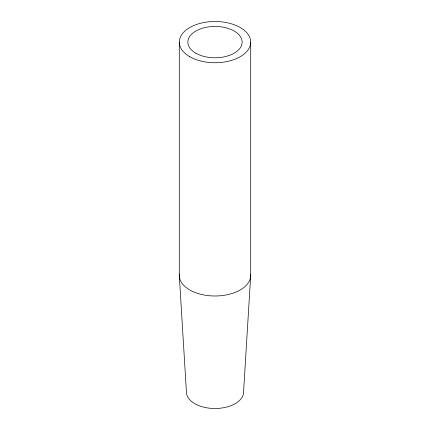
<?xml version="1.0" encoding="UTF-8"?>
<svg xmlns="http://www.w3.org/2000/svg" width="430" height="430" viewBox="0 0 430 430"><rect width="100%" height="100%" fill="white"/><g stroke="black" fill="none" stroke-linecap="round" stroke-linejoin="round"><path stroke-width="0.64" d="M250.712 42.118L250.712 275.377L243.568 392.004A28.568 16.496 0 0 1 215 408.5A28.568 16.496 0 0 1 186.432 392.004L179.288 275.377L179.288 42.118M250.652 274.184A35.711 20.618 0 0 1 215 295.996A35.711 20.618 0 0 1 179.348 274.184M189.748 56.696A35.711 20.618 0 0 0 249.491 47.456A35.711 20.618 0 0 0 205.755 22.204A35.711 20.618 0 0 0 189.748 56.696M195.811 53.196A27.138 15.668 0 0 0 241.214 46.171A27.138 15.668 0 0 0 207.975 26.983A27.138 15.668 0 0 0 195.811 53.196"/></g></svg>
